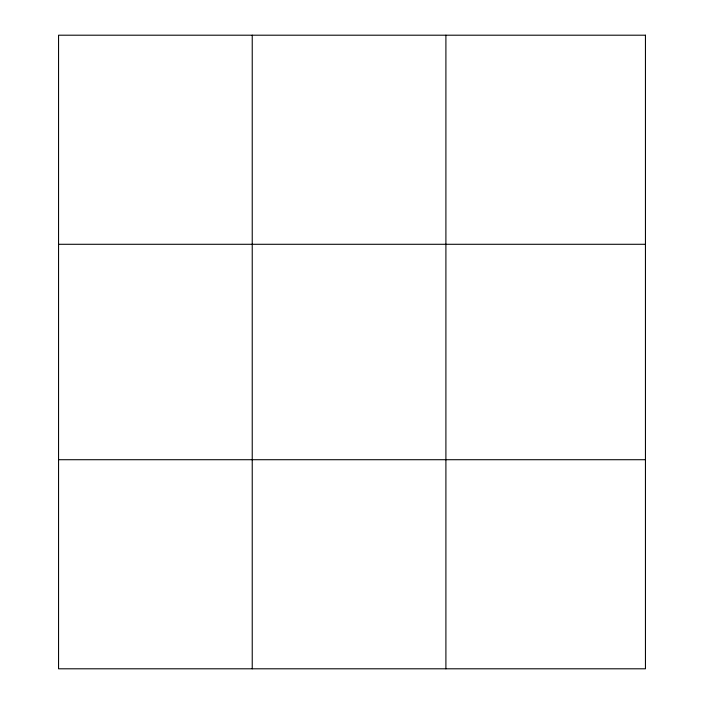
<?xml version="1.0" encoding="UTF-8"?>
<svg xmlns="http://www.w3.org/2000/svg" width="704" height="704" viewBox="0 0 704 704"><rect width="100%" height="100%" fill="white"/><g stroke="black" fill="none" stroke-linecap="round" stroke-linejoin="round"><path stroke-width="1.06" d="M252.234 35.2L252.234 668.8M445.905 35.2L445.905 668.8M58.555 244.288L645.445 244.288M58.555 459.712L645.445 459.712M645.445 35.2L645.445 668.8L58.555 668.8L58.555 35.2L645.445 35.2"/></g></svg>
